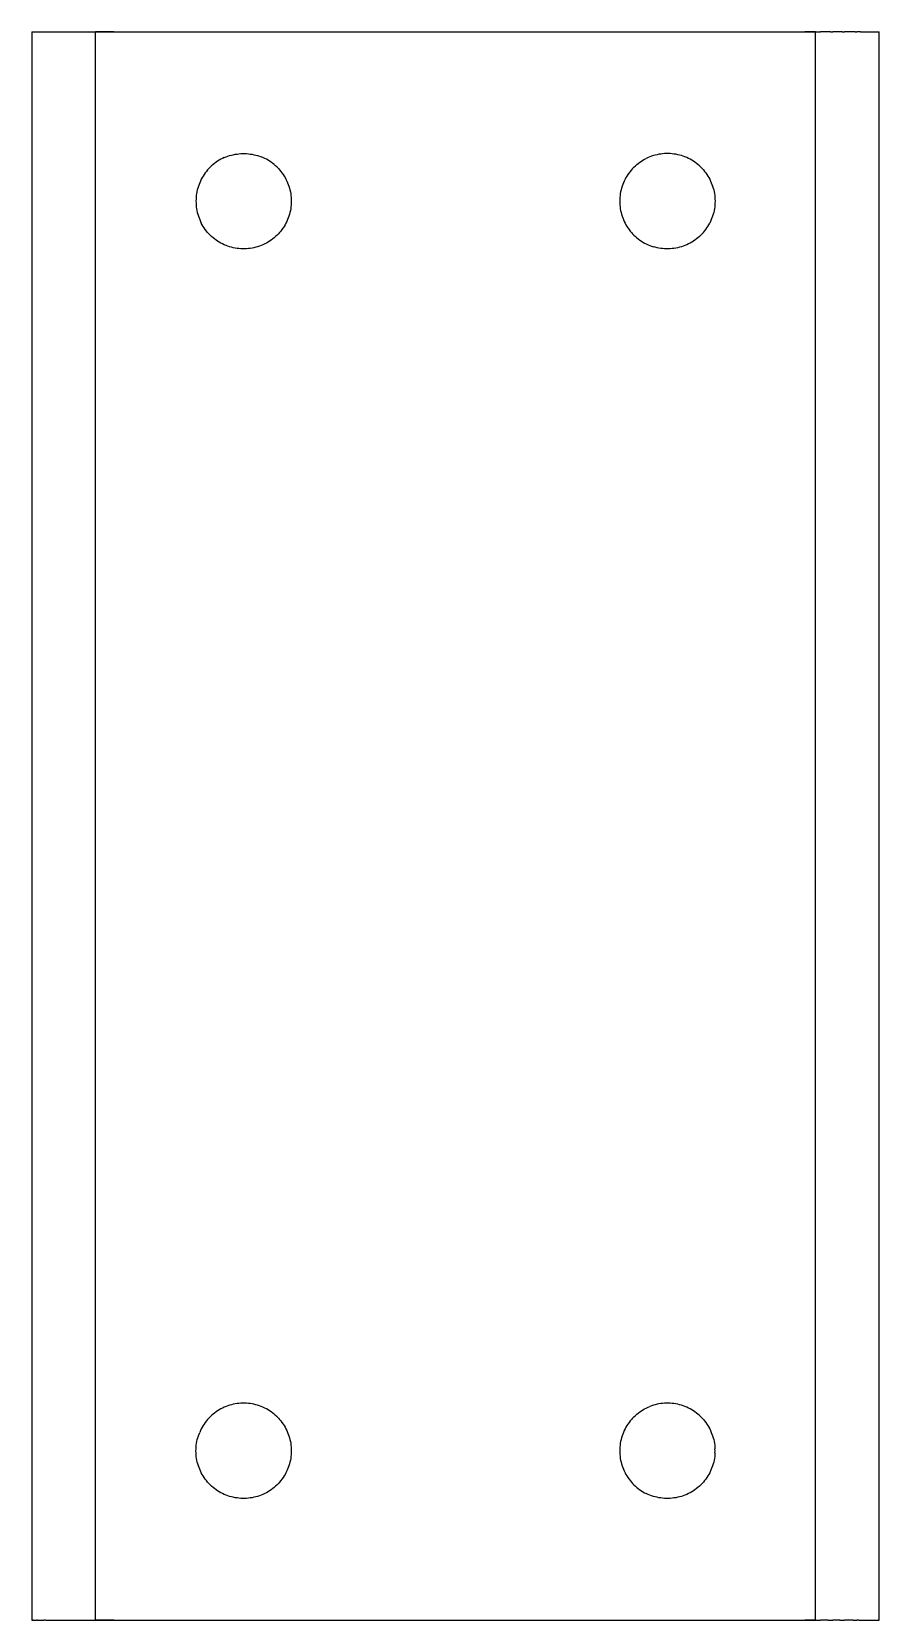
# Model space of a CAD drawing. Header units: millimetres. Extents: x -50 to 180, y -197 to 20.
# Drawn here: x 140 to 180, y -160 to -85 of the extents above; entities that cross this region are included whole.
import ezdxf

# ---------------------------------------------------------------- set-up
doc = ezdxf.new("R2010")
doc.units = ezdxf.units.MM
doc.layers.add('SIDE_YZ', color=7, linetype='Continuous')

msp = doc.modelspace()

# ---------------------------------------------------------------- linework, layer by layer
at = {"layer": 'SIDE_YZ'}
for p, q in [((140, -85), (140, -160)), ((140, -85), (140.002, -85)), ((140.002, -85), (140.009, -85)), ((140.009, -85), (140.021, -85)), ((140.021, -85), (140.037, -85)), ((140.037, -85), (140.058, -85)), ((140.058, -85), (140.083, -85)), ((140.083, -85), (140.113, -85)), ((140.113, -85), (140.147, -85)), ((140.147, -85), (140.185, -85)), ((140.185, -85), (140.228, -85)), ((140.228, -85), (140.276, -85)), ((140.276, -85), (140.327, -85)), ((140.327, -85), (140.383, -85)), ((140.383, -85), (140.442, -85)), ((140.442, -85), (140.506, -85)), ((140.506, -85), (140.573, -85)), ((140.573, -85), (140.644, -85)), ((140.644, -85), (140.719, -85)), ((140.719, -85), (140.797, -85)), ((140.797, -85), (140.879, -85)), ((140.879, -85), (140.964, -85)), ((140.964, -85), (141.052, -85)), ((141.052, -85), (141.143, -85)), ((141.143, -85), (141.237, -85)), ((141.237, -85), (141.333, -85)), ((141.333, -85), (141.433, -85)), ((141.433, -85), (141.534, -85)), ((141.534, -85), (141.638, -85)), ((141.638, -85), (141.744, -85)), ((141.744, -85), (141.852, -85)), ((141.852, -85), (141.962, -85)), ((141.962, -85), (142.073, -85)), ((142.073, -85), (142.186, -85)), ((142.186, -85), (142.3, -85)), ((142.3, -85), (142.415, -85)), ((142.415, -85), (142.531, -85)), ((142.531, -85), (142.647, -85)), ((142.647, -85), (142.765, -85)), ((142.765, -85), (142.882, -85)), ((142.882, -85), (143, -85)), ((143, -160), (143, -85)), ((143.002, -85), (143, -85)), ((143, -85), (177, -85)), ((143.009, -85), (143.002, -85)), ((143.021, -85), (143.009, -85)), ((143.037, -85), (143.021, -85)), ((143.058, -85), (143.037, -85)), ((143.083, -85), (143.058, -85)), ((143.113, -85), (143.083, -85)), ((143.147, -85), (143.113, -85)), ((143.185, -85), (143.147, -85)), ((143.228, -85), (143.185, -85)), ((143.276, -85), (143.228, -85)), ((143.327, -85), (143.276, -85)), ((143.383, -85), (143.327, -85)), ((143.442, -85), (143.383, -85)), ((143.506, -85), (143.442, -85)), ((143.573, -85), (143.506, -85)), ((143.644, -85), (143.573, -85)), ((143.719, -85), (143.644, -85)), ((143.797, -85), (143.719, -85)), ((143.879, -85), (143.797, -85)), ((143.879, -85), (143.964, -85)), ((143.964, -85), (144.052, -85)), ((144.052, -85), (144.143, -85)), ((144.143, -85), (144.237, -85)), ((144.237, -85), (144.333, -85)), ((144.333, -85), (144.433, -85)), ((144.433, -85), (144.534, -85)), ((144.534, -85), (144.638, -85)), ((144.638, -85), (144.744, -85)), ((144.744, -85), (144.852, -85)), ((144.852, -85), (144.962, -85)), ((144.962, -85), (145.073, -85)), ((145.073, -85), (145.186, -85)), ((145.186, -85), (145.3, -85)), ((145.3, -85), (145.415, -85)), ((145.415, -85), (145.531, -85)), ((145.531, -85), (145.647, -85)), ((145.647, -85), (145.765, -85)), ((145.765, -85), (145.882, -85)), ((145.882, -85), (146, -85)), ((146, -85), (174, -85)), ((174, -85), (174.118, -85)), ((174.118, -85), (174.235, -85)), ((174.235, -85), (174.353, -85)), ((174.353, -85), (174.469, -85)), ((174.469, -85), (174.585, -85)), ((174.585, -85), (174.7, -85)), ((174.7, -85), (174.814, -85)), ((174.814, -85), (174.927, -85)), ((174.927, -85), (175.038, -85)), ((175.038, -85), (175.148, -85)), ((175.148, -85), (175.256, -85)), ((175.256, -85), (175.362, -85)), ((175.362, -85), (175.466, -85)), ((175.466, -85), (175.567, -85)), ((175.567, -85), (175.667, -85)), ((175.667, -85), (175.763, -85)), ((175.763, -85), (175.857, -85)), ((175.857, -85), (175.948, -85)), ((175.948, -85), (176.036, -85)), ((176.036, -85), (176.121, -85)), ((176.121, -85), (176.203, -85)), ((176.203, -85), (176.281, -85)), ((176.281, -85), (176.356, -85)), ((176.356, -85), (176.427, -85)), ((176.427, -85), (176.494, -85)), ((176.558, -85), (176.494, -85)), ((176.617, -85), (176.558, -85)), ((176.673, -85), (176.617, -85)), ((176.724, -85), (176.673, -85)), ((176.772, -85), (176.724, -85)), ((176.815, -85), (176.772, -85)), ((176.853, -85), (176.815, -85)), ((176.887, -85), (176.853, -85)), ((176.917, -85), (176.887, -85)), ((176.942, -85), (176.917, -85)), ((176.963, -85), (176.942, -85)), ((176.979, -85), (176.963, -85)), ((176.991, -85), (176.979, -85)), ((176.998, -85), (176.991, -85)), ((176.998, -85), (177, -85)), ((177, -85), (177.118, -85)), ((177, -160), (177, -85)), ((177.118, -85), (177.235, -85)), ((177.353, -85), (177.235, -85)), ((177.469, -85), (177.353, -85)), ((177.585, -85), (177.469, -85)), ((177.7, -85), (177.585, -85)), ((177.7, -85), (177.814, -85)), ((177.927, -85), (177.814, -85)), ((178.038, -85), (177.927, -85)), ((178.148, -85), (178.038, -85)), ((178.256, -85), (178.148, -85)), ((178.256, -85), (178.362, -85)), ((178.466, -85), (178.362, -85)), ((178.567, -85), (178.466, -85)), ((178.667, -85), (178.567, -85)), ((178.763, -85), (178.667, -85)), ((178.857, -85), (178.763, -85)), ((178.857, -85), (178.948, -85)), ((179.036, -85), (178.948, -85)), ((179.121, -85), (179.036, -85)), ((179.121, -85), (179.203, -85)), ((179.203, -85), (179.281, -85)), ((179.281, -85), (179.356, -85)), ((179.356, -85), (179.427, -85)), ((179.427, -85), (179.494, -85)), ((179.494, -85), (179.558, -85)), ((179.558, -85), (179.617, -85)), ((179.617, -85), (179.673, -85)), ((179.673, -85), (179.724, -85)), ((179.724, -85), (179.772, -85)), ((179.772, -85), (179.815, -85)), ((179.815, -85), (179.853, -85)), ((179.853, -85), (179.887, -85)), ((179.887, -85), (179.917, -85)), ((179.917, -85), (179.942, -85)), ((179.942, -85), (179.963, -85)), ((179.963, -85), (179.979, -85)), ((179.979, -85), (179.991, -85)), ((179.991, -85), (179.998, -85)), ((179.998, -85), (180, -85)), ((180, -160), (180, -85)), ((148.362, -91.457), (148.302, -91.523)), ((148.425, -91.393), (148.362, -91.457)), ((148.49, -91.332), (148.425, -91.393)), ((148.558, -91.273), (148.49, -91.332)), ((148.627, -91.217), (148.558, -91.273)), ((148.699, -91.164), (148.627, -91.217)), ((148.773, -91.114), (148.699, -91.164)), ((148.849, -91.067), (148.773, -91.114)), ((148.927, -91.022), (148.849, -91.067)), ((149.007, -90.981), (148.927, -91.022)), ((149.088, -90.943), (149.007, -90.981)), ((149.088, -90.943), (149.17, -90.909)), ((149.17, -90.909), (149.254, -90.877)), ((149.254, -90.877), (149.339, -90.849)), ((149.339, -90.849), (149.425, -90.825)), ((149.425, -90.825), (149.512, -90.804)), ((149.512, -90.804), (149.6, -90.786)), ((149.6, -90.786), (149.688, -90.772)), ((149.688, -90.772), (149.777, -90.761)), ((149.777, -90.761), (149.866, -90.754)), ((149.866, -90.754), (149.955, -90.75)), ((149.955, -90.75), (150.045, -90.75)), ((150.045, -90.75), (150.134, -90.754)), ((150.134, -90.754), (150.223, -90.761)), ((150.223, -90.761), (150.312, -90.772)), ((150.312, -90.772), (150.4, -90.786)), ((150.4, -90.786), (150.488, -90.804)), ((150.488, -90.804), (150.575, -90.825)), ((150.575, -90.825), (150.661, -90.849)), ((150.661, -90.849), (150.746, -90.877)), ((150.746, -90.877), (150.83, -90.909)), ((150.912, -90.943), (150.83, -90.909)), ((150.993, -90.981), (150.912, -90.943)), ((151.073, -91.022), (150.993, -90.981)), ((151.151, -91.067), (151.073, -91.022)), ((151.227, -91.114), (151.151, -91.067)), ((151.301, -91.164), (151.227, -91.114)), ((151.373, -91.217), (151.301, -91.164)), ((151.442, -91.273), (151.373, -91.217)), ((151.51, -91.332), (151.442, -91.273)), ((151.575, -91.393), (151.51, -91.332)), ((151.575, -91.393), (151.638, -91.457)), ((151.638, -91.457), (151.698, -91.523)), ((168.362, -91.457), (168.302, -91.523)), ((168.425, -91.393), (168.362, -91.457)), ((168.425, -91.393), (168.49, -91.332)), ((168.49, -91.332), (168.558, -91.273)), ((168.558, -91.273), (168.627, -91.217)), ((168.627, -91.217), (168.699, -91.164)), ((168.699, -91.164), (168.773, -91.114)), ((168.773, -91.114), (168.849, -91.067)), ((168.849, -91.067), (168.927, -91.022)), ((168.927, -91.022), (169.007, -90.981)), ((169.088, -90.943), (169.007, -90.981)), ((169.17, -90.909), (169.088, -90.943)), ((169.254, -90.877), (169.17, -90.909)), ((169.339, -90.849), (169.254, -90.877)), ((169.425, -90.825), (169.339, -90.849)), ((169.512, -90.804), (169.425, -90.825)), ((169.6, -90.786), (169.512, -90.804)), ((169.688, -90.772), (169.6, -90.786)), ((169.777, -90.761), (169.688, -90.772)), ((169.866, -90.754), (169.777, -90.761)), ((169.955, -90.75), (169.866, -90.754)), ((170.045, -90.75), (169.955, -90.75)), ((170.134, -90.754), (170.045, -90.75)), ((170.223, -90.761), (170.134, -90.754)), ((170.312, -90.772), (170.223, -90.761)), ((170.4, -90.786), (170.312, -90.772)), ((170.488, -90.804), (170.4, -90.786)), ((170.575, -90.825), (170.488, -90.804)), ((170.661, -90.849), (170.575, -90.825)), ((170.746, -90.877), (170.661, -90.849)), ((170.83, -90.909), (170.746, -90.877)), ((170.912, -90.943), (170.83, -90.909)), ((170.993, -90.981), (170.912, -90.943)), ((171.073, -91.022), (170.993, -90.981)), ((171.151, -91.067), (171.073, -91.022)), ((171.227, -91.114), (171.151, -91.067)), ((171.301, -91.164), (171.227, -91.114)), ((171.373, -91.217), (171.301, -91.164)), ((171.442, -91.273), (171.373, -91.217)), ((171.51, -91.332), (171.442, -91.273)), ((171.575, -91.393), (171.51, -91.332)), ((171.638, -91.457), (171.575, -91.393)), ((171.638, -91.457), (171.698, -91.523)), ((147.893, -92.212), (147.863, -92.296)), ((147.926, -92.129), (147.893, -92.212)), ((147.962, -92.047), (147.926, -92.129)), ((148.001, -91.967), (147.962, -92.047)), ((148.044, -91.888), (148.001, -91.967)), ((148.09, -91.811), (148.044, -91.888)), ((148.139, -91.736), (148.09, -91.811)), ((148.19, -91.663), (148.139, -91.736)), ((148.245, -91.592), (148.19, -91.663)), ((148.302, -91.523), (148.245, -91.592)), ((151.698, -91.523), (151.755, -91.592)), ((151.755, -91.592), (151.81, -91.663)), ((151.81, -91.663), (151.861, -91.736)), ((151.861, -91.736), (151.91, -91.811)), ((151.91, -91.811), (151.956, -91.888)), ((151.956, -91.888), (151.999, -91.967)), ((151.999, -91.967), (152.038, -92.047)), ((152.038, -92.047), (152.074, -92.129)), ((152.074, -92.129), (152.107, -92.212)), ((152.107, -92.212), (152.137, -92.296)), ((167.893, -92.212), (167.863, -92.296)), ((167.926, -92.129), (167.893, -92.212)), ((167.962, -92.047), (167.926, -92.129)), ((168.001, -91.967), (167.962, -92.047)), ((168.044, -91.888), (168.001, -91.967)), ((168.09, -91.811), (168.044, -91.888)), ((168.139, -91.736), (168.09, -91.811)), ((168.19, -91.663), (168.139, -91.736)), ((168.245, -91.592), (168.19, -91.663)), ((168.302, -91.523), (168.245, -91.592)), ((171.698, -91.523), (171.755, -91.592)), ((171.755, -91.592), (171.81, -91.663)), ((171.81, -91.663), (171.861, -91.736)), ((171.861, -91.736), (171.91, -91.811)), ((171.91, -91.811), (171.956, -91.888)), ((171.956, -91.888), (171.999, -91.967)), ((171.999, -91.967), (172.038, -92.047)), ((172.038, -92.047), (172.074, -92.129)), ((172.074, -92.129), (172.107, -92.212)), ((172.107, -92.212), (172.137, -92.296)), ((147.752, -92.911), (147.75, -93)), ((147.75, -93), (147.752, -93.089)), ((147.757, -92.821), (147.752, -92.911)), ((147.766, -92.732), (147.757, -92.821)), ((147.778, -92.644), (147.766, -92.732)), ((147.794, -92.556), (147.778, -92.644)), ((147.814, -92.468), (147.794, -92.556)), ((147.837, -92.382), (147.814, -92.468)), ((147.863, -92.296), (147.837, -92.382)), ((152.137, -92.296), (152.163, -92.382)), ((152.163, -92.382), (152.186, -92.468)), ((152.186, -92.468), (152.206, -92.556)), ((152.206, -92.556), (152.222, -92.644)), ((152.222, -92.644), (152.234, -92.732)), ((152.234, -92.732), (152.243, -92.821)), ((152.243, -92.821), (152.248, -92.911)), ((152.248, -92.911), (152.25, -93)), ((152.25, -93), (152.248, -93.089)), ((167.752, -92.911), (167.75, -93)), ((167.75, -93), (167.752, -93.089)), ((167.757, -92.821), (167.752, -92.911)), ((167.766, -92.732), (167.757, -92.821)), ((167.778, -92.644), (167.766, -92.732)), ((167.794, -92.556), (167.778, -92.644)), ((167.814, -92.468), (167.794, -92.556)), ((167.837, -92.382), (167.814, -92.468)), ((167.863, -92.296), (167.837, -92.382)), ((172.137, -92.296), (172.163, -92.382)), ((172.163, -92.382), (172.186, -92.468)), ((172.186, -92.468), (172.206, -92.556)), ((172.206, -92.556), (172.222, -92.644)), ((172.222, -92.644), (172.234, -92.732)), ((172.234, -92.732), (172.243, -92.821)), ((172.243, -92.821), (172.248, -92.911)), ((172.248, -92.911), (172.25, -93)), ((172.25, -93), (172.248, -93.089)), ((147.752, -93.089), (147.757, -93.179)), ((147.757, -93.179), (147.766, -93.268)), ((147.766, -93.268), (147.778, -93.356)), ((147.778, -93.356), (147.794, -93.444)), ((147.794, -93.444), (147.814, -93.532)), ((147.814, -93.532), (147.837, -93.618)), ((147.837, -93.618), (147.863, -93.704)), ((147.863, -93.704), (147.893, -93.788)), ((152.137, -93.704), (152.107, -93.788)), ((152.163, -93.618), (152.137, -93.704)), ((152.186, -93.532), (152.163, -93.618)), ((152.206, -93.444), (152.186, -93.532)), ((152.222, -93.356), (152.206, -93.444)), ((152.234, -93.268), (152.222, -93.356)), ((152.243, -93.179), (152.234, -93.268)), ((152.248, -93.089), (152.243, -93.179)), ((167.752, -93.089), (167.757, -93.179)), ((167.757, -93.179), (167.766, -93.268)), ((167.766, -93.268), (167.778, -93.356)), ((167.778, -93.356), (167.794, -93.444)), ((167.794, -93.444), (167.814, -93.532)), ((167.814, -93.532), (167.837, -93.618)), ((167.837, -93.618), (167.863, -93.704)), ((167.863, -93.704), (167.893, -93.788)), ((172.137, -93.704), (172.107, -93.788)), ((172.163, -93.618), (172.137, -93.704)), ((172.186, -93.532), (172.163, -93.618)), ((172.206, -93.444), (172.186, -93.532)), ((172.222, -93.356), (172.206, -93.444)), ((172.234, -93.268), (172.222, -93.356)), ((172.243, -93.179), (172.234, -93.268)), ((172.248, -93.089), (172.243, -93.179)), ((147.893, -93.788), (147.926, -93.871)), ((147.926, -93.871), (147.962, -93.953)), ((147.962, -93.953), (148.001, -94.033)), ((148.044, -94.112), (148.001, -94.033)), ((148.09, -94.189), (148.044, -94.112)), ((148.139, -94.264), (148.09, -94.189)), ((148.19, -94.337), (148.139, -94.264)), ((148.245, -94.408), (148.19, -94.337)), ((148.302, -94.477), (148.245, -94.408)), ((148.362, -94.543), (148.302, -94.477)), ((151.698, -94.477), (151.638, -94.543)), ((151.755, -94.408), (151.698, -94.477)), ((151.81, -94.337), (151.755, -94.408)), ((151.861, -94.264), (151.81, -94.337)), ((151.91, -94.189), (151.861, -94.264)), ((151.956, -94.112), (151.91, -94.189)), ((151.999, -94.033), (151.956, -94.112)), ((152.038, -93.953), (151.999, -94.033)), ((152.074, -93.871), (152.038, -93.953)), ((152.107, -93.788), (152.074, -93.871)), ((167.893, -93.788), (167.926, -93.871)), ((167.926, -93.871), (167.962, -93.953)), ((167.962, -93.953), (168.001, -94.033)), ((168.001, -94.033), (168.044, -94.112)), ((168.044, -94.112), (168.09, -94.189)), ((168.09, -94.189), (168.139, -94.264)), ((168.139, -94.264), (168.19, -94.337)), ((168.19, -94.337), (168.245, -94.408)), ((168.245, -94.408), (168.302, -94.477)), ((168.302, -94.477), (168.362, -94.543)), ((171.638, -94.543), (171.698, -94.477)), ((171.698, -94.477), (171.755, -94.408)), ((171.755, -94.408), (171.81, -94.337)), ((171.81, -94.337), (171.861, -94.264)), ((171.861, -94.264), (171.91, -94.189)), ((171.91, -94.189), (171.956, -94.112)), ((171.956, -94.112), (171.999, -94.033)), ((172.038, -93.953), (171.999, -94.033)), ((172.074, -93.871), (172.038, -93.953)), ((172.107, -93.788), (172.074, -93.871)), ((148.425, -94.607), (148.362, -94.543)), ((148.49, -94.668), (148.425, -94.607)), ((148.558, -94.727), (148.49, -94.668)), ((148.627, -94.783), (148.558, -94.727)), ((148.699, -94.836), (148.627, -94.783)), ((148.773, -94.886), (148.699, -94.836)), ((148.849, -94.933), (148.773, -94.886)), ((148.927, -94.978), (148.849, -94.933)), ((149.007, -95.019), (148.927, -94.978)), ((149.088, -95.057), (149.007, -95.019)), ((149.17, -95.091), (149.088, -95.057)), ((149.254, -95.123), (149.17, -95.091)), ((149.339, -95.151), (149.254, -95.123)), ((149.425, -95.175), (149.339, -95.151)), ((149.512, -95.196), (149.425, -95.175)), ((149.6, -95.214), (149.512, -95.196)), ((149.688, -95.228), (149.6, -95.214)), ((149.777, -95.239), (149.688, -95.228)), ((149.866, -95.246), (149.777, -95.239)), ((149.955, -95.25), (149.866, -95.246)), ((150.045, -95.25), (149.955, -95.25)), ((150.134, -95.246), (150.045, -95.25)), ((150.223, -95.239), (150.134, -95.246)), ((150.312, -95.228), (150.223, -95.239)), ((150.4, -95.214), (150.312, -95.228)), ((150.488, -95.196), (150.4, -95.214)), ((150.575, -95.175), (150.488, -95.196)), ((150.661, -95.151), (150.575, -95.175)), ((150.746, -95.123), (150.661, -95.151)), ((150.83, -95.091), (150.746, -95.123)), ((150.912, -95.057), (150.83, -95.091)), ((150.993, -95.019), (150.912, -95.057)), ((151.073, -94.978), (150.993, -95.019)), ((151.151, -94.933), (151.073, -94.978)), ((151.227, -94.886), (151.151, -94.933)), ((151.301, -94.836), (151.227, -94.886)), ((151.373, -94.783), (151.301, -94.836)), ((151.442, -94.727), (151.373, -94.783)), ((151.51, -94.668), (151.442, -94.727)), ((151.575, -94.607), (151.51, -94.668)), ((151.638, -94.543), (151.575, -94.607)), ((168.362, -94.543), (168.425, -94.607)), ((168.425, -94.607), (168.49, -94.668)), ((168.49, -94.668), (168.558, -94.727)), ((168.558, -94.727), (168.627, -94.783)), ((168.627, -94.783), (168.699, -94.836)), ((168.699, -94.836), (168.773, -94.886)), ((168.773, -94.886), (168.849, -94.933)), ((168.849, -94.933), (168.927, -94.978)), ((168.927, -94.978), (169.007, -95.019)), ((169.007, -95.019), (169.088, -95.057)), ((169.088, -95.057), (169.17, -95.091)), ((169.17, -95.091), (169.254, -95.123)), ((169.254, -95.123), (169.339, -95.151)), ((169.425, -95.175), (169.339, -95.151)), ((169.512, -95.196), (169.425, -95.175)), ((169.6, -95.214), (169.512, -95.196)), ((169.688, -95.228), (169.6, -95.214)), ((169.777, -95.239), (169.688, -95.228)), ((169.866, -95.246), (169.777, -95.239)), ((169.955, -95.25), (169.866, -95.246)), ((170.045, -95.25), (169.955, -95.25)), ((170.134, -95.246), (170.045, -95.25)), ((170.223, -95.239), (170.134, -95.246)), ((170.312, -95.228), (170.223, -95.239)), ((170.4, -95.214), (170.312, -95.228)), ((170.488, -95.196), (170.4, -95.214)), ((170.575, -95.175), (170.488, -95.196)), ((170.661, -95.151), (170.575, -95.175)), ((170.746, -95.123), (170.661, -95.151)), ((170.83, -95.091), (170.746, -95.123)), ((170.912, -95.057), (170.83, -95.091)), ((170.993, -95.019), (170.912, -95.057)), ((171.073, -94.978), (170.993, -95.019)), ((171.151, -94.933), (171.073, -94.978)), ((171.227, -94.886), (171.151, -94.933)), ((171.301, -94.836), (171.227, -94.886)), ((171.373, -94.783), (171.301, -94.836)), ((171.442, -94.727), (171.373, -94.783)), ((171.51, -94.668), (171.442, -94.727)), ((171.575, -94.607), (171.51, -94.668)), ((171.575, -94.607), (171.638, -94.543)), ((149.007, -149.981), (148.927, -150.022)), ((149.088, -149.943), (149.007, -149.981)), ((149.17, -149.909), (149.088, -149.943)), ((149.254, -149.877), (149.17, -149.909)), ((149.339, -149.849), (149.254, -149.877)), ((149.425, -149.825), (149.339, -149.849)), ((149.512, -149.804), (149.425, -149.825)), ((149.6, -149.786), (149.512, -149.804)), ((149.688, -149.772), (149.6, -149.786)), ((149.777, -149.761), (149.688, -149.772)), ((149.866, -149.754), (149.777, -149.761)), ((149.955, -149.75), (149.866, -149.754)), ((150.045, -149.75), (149.955, -149.75)), ((150.134, -149.754), (150.045, -149.75)), ((150.223, -149.761), (150.134, -149.754)), ((150.312, -149.772), (150.223, -149.761)), ((150.4, -149.786), (150.312, -149.772)), ((150.488, -149.804), (150.4, -149.786)), ((150.575, -149.825), (150.488, -149.804)), ((150.661, -149.849), (150.575, -149.825)), ((150.746, -149.877), (150.661, -149.849)), ((150.83, -149.909), (150.746, -149.877)), ((150.912, -149.943), (150.83, -149.909)), ((150.993, -149.981), (150.912, -149.943)), ((151.073, -150.022), (150.993, -149.981)), ((168.927, -150.022), (169.007, -149.981)), ((169.007, -149.981), (169.088, -149.943)), ((169.088, -149.943), (169.17, -149.909)), ((169.254, -149.877), (169.17, -149.909)), ((169.339, -149.849), (169.254, -149.877)), ((169.425, -149.825), (169.339, -149.849)), ((169.512, -149.804), (169.425, -149.825)), ((169.6, -149.786), (169.512, -149.804)), ((169.688, -149.772), (169.6, -149.786)), ((169.777, -149.761), (169.688, -149.772)), ((169.866, -149.754), (169.777, -149.761)), ((169.955, -149.75), (169.866, -149.754)), ((170.045, -149.75), (169.955, -149.75)), ((170.134, -149.754), (170.045, -149.75)), ((170.223, -149.761), (170.134, -149.754)), ((170.312, -149.772), (170.223, -149.761)), ((170.4, -149.786), (170.312, -149.772)), ((170.488, -149.804), (170.4, -149.786)), ((170.575, -149.825), (170.488, -149.804)), ((170.661, -149.849), (170.575, -149.825)), ((170.746, -149.877), (170.661, -149.849)), ((170.83, -149.909), (170.746, -149.877)), ((170.912, -149.943), (170.83, -149.909)), ((170.993, -149.981), (170.912, -149.943)), ((171.073, -150.022), (170.993, -149.981)), ((148.139, -150.736), (148.09, -150.811)), ((148.19, -150.663), (148.139, -150.736)), ((148.245, -150.592), (148.19, -150.663)), ((148.302, -150.523), (148.245, -150.592)), ((148.362, -150.457), (148.302, -150.523)), ((148.425, -150.393), (148.362, -150.457)), ((148.49, -150.332), (148.425, -150.393)), ((148.558, -150.273), (148.49, -150.332)), ((148.627, -150.217), (148.558, -150.273)), ((148.699, -150.164), (148.627, -150.217)), ((148.773, -150.114), (148.699, -150.164)), ((148.849, -150.067), (148.773, -150.114)), ((148.927, -150.022), (148.849, -150.067)), ((151.151, -150.067), (151.073, -150.022)), ((151.227, -150.114), (151.151, -150.067)), ((151.301, -150.164), (151.227, -150.114)), ((151.373, -150.217), (151.301, -150.164)), ((151.442, -150.273), (151.373, -150.217)), ((151.51, -150.332), (151.442, -150.273)), ((151.575, -150.393), (151.51, -150.332)), ((151.575, -150.393), (151.638, -150.457)), ((151.638, -150.457), (151.698, -150.523)), ((151.698, -150.523), (151.755, -150.592)), ((151.755, -150.592), (151.81, -150.663)), ((151.81, -150.663), (151.861, -150.736)), ((151.861, -150.736), (151.91, -150.811)), ((168.139, -150.736), (168.09, -150.811)), ((168.19, -150.663), (168.139, -150.736)), ((168.245, -150.592), (168.19, -150.663)), ((168.302, -150.523), (168.245, -150.592)), ((168.362, -150.457), (168.302, -150.523)), ((168.425, -150.393), (168.362, -150.457)), ((168.425, -150.393), (168.49, -150.332)), ((168.49, -150.332), (168.558, -150.273)), ((168.558, -150.273), (168.627, -150.217)), ((168.627, -150.217), (168.699, -150.164)), ((168.699, -150.164), (168.773, -150.114)), ((168.773, -150.114), (168.849, -150.067)), ((168.849, -150.067), (168.927, -150.022)), ((171.151, -150.067), (171.073, -150.022)), ((171.227, -150.114), (171.151, -150.067)), ((171.301, -150.164), (171.227, -150.114)), ((171.373, -150.217), (171.301, -150.164)), ((171.442, -150.273), (171.373, -150.217)), ((171.51, -150.332), (171.442, -150.273)), ((171.575, -150.393), (171.51, -150.332)), ((171.575, -150.393), (171.638, -150.457)), ((171.638, -150.457), (171.698, -150.523)), ((171.698, -150.523), (171.755, -150.592)), ((171.755, -150.592), (171.81, -150.663)), ((171.81, -150.663), (171.861, -150.736)), ((171.861, -150.736), (171.91, -150.811)), ((147.794, -151.556), (147.814, -151.468)), ((147.814, -151.468), (147.837, -151.382)), ((147.837, -151.382), (147.863, -151.296)), ((147.863, -151.296), (147.893, -151.212)), ((147.893, -151.212), (147.926, -151.129)), ((147.962, -151.047), (147.926, -151.129)), ((148.001, -150.967), (147.962, -151.047)), ((148.044, -150.888), (148.001, -150.967)), ((148.09, -150.811), (148.044, -150.888)), ((151.91, -150.811), (151.956, -150.888)), ((151.956, -150.888), (151.999, -150.967)), ((151.999, -150.967), (152.038, -151.047)), ((152.038, -151.047), (152.074, -151.129)), ((152.074, -151.129), (152.107, -151.212)), ((152.107, -151.212), (152.137, -151.296)), ((152.137, -151.296), (152.163, -151.382)), ((152.163, -151.382), (152.186, -151.468)), ((152.186, -151.468), (152.206, -151.556)), ((167.814, -151.468), (167.794, -151.556)), ((167.837, -151.382), (167.814, -151.468)), ((167.863, -151.296), (167.837, -151.382)), ((167.893, -151.212), (167.863, -151.296)), ((167.926, -151.129), (167.893, -151.212)), ((167.962, -151.047), (167.926, -151.129)), ((168.001, -150.967), (167.962, -151.047)), ((168.044, -150.888), (168.001, -150.967)), ((168.09, -150.811), (168.044, -150.888)), ((171.91, -150.811), (171.956, -150.888)), ((171.956, -150.888), (171.999, -150.967)), ((171.999, -150.967), (172.038, -151.047)), ((172.038, -151.047), (172.074, -151.129)), ((172.074, -151.129), (172.107, -151.212)), ((172.107, -151.212), (172.137, -151.296)), ((172.137, -151.296), (172.163, -151.382)), ((172.163, -151.382), (172.186, -151.468)), ((172.186, -151.468), (172.206, -151.556)), ((147.75, -152), (147.752, -151.911)), ((147.752, -152.089), (147.75, -152)), ((147.752, -151.911), (147.757, -151.821)), ((147.757, -152.179), (147.752, -152.089)), ((147.757, -151.821), (147.766, -151.732)), ((147.766, -152.268), (147.757, -152.179)), ((147.766, -151.732), (147.778, -151.644)), ((147.778, -151.644), (147.794, -151.556)), ((152.206, -151.556), (152.222, -151.644)), ((152.222, -151.644), (152.234, -151.732)), ((152.234, -151.732), (152.243, -151.821)), ((152.243, -152.179), (152.234, -152.268)), ((152.243, -151.821), (152.248, -151.911)), ((152.248, -152.089), (152.243, -152.179)), ((152.248, -151.911), (152.25, -152)), ((152.25, -152), (152.248, -152.089)), ((167.752, -151.911), (167.75, -152)), ((167.75, -152), (167.752, -152.089)), ((167.757, -151.821), (167.752, -151.911)), ((167.752, -152.089), (167.757, -152.179)), ((167.766, -151.732), (167.757, -151.821)), ((167.757, -152.179), (167.766, -152.268)), ((167.778, -151.644), (167.766, -151.732)), ((167.794, -151.556), (167.778, -151.644)), ((172.206, -151.556), (172.222, -151.644)), ((172.222, -151.644), (172.234, -151.732)), ((172.234, -151.732), (172.243, -151.821)), ((172.243, -152.179), (172.234, -152.268)), ((172.243, -151.821), (172.248, -151.911)), ((172.248, -152.089), (172.243, -152.179)), ((172.25, -152), (172.248, -151.911)), ((172.248, -152.089), (172.25, -152)), ((147.778, -152.356), (147.766, -152.268)), ((147.794, -152.444), (147.778, -152.356)), ((147.814, -152.532), (147.794, -152.444)), ((147.837, -152.618), (147.814, -152.532)), ((147.863, -152.704), (147.837, -152.618)), ((147.893, -152.788), (147.863, -152.704)), ((147.926, -152.871), (147.893, -152.788)), ((147.962, -152.953), (147.926, -152.871)), ((148.001, -153.033), (147.962, -152.953)), ((152.038, -152.953), (151.999, -153.033)), ((152.074, -152.871), (152.038, -152.953)), ((152.107, -152.788), (152.074, -152.871)), ((152.137, -152.704), (152.107, -152.788)), ((152.163, -152.618), (152.137, -152.704)), ((152.186, -152.532), (152.163, -152.618)), ((152.206, -152.444), (152.186, -152.532)), ((152.222, -152.356), (152.206, -152.444)), ((152.234, -152.268), (152.222, -152.356)), ((167.766, -152.268), (167.778, -152.356)), ((167.778, -152.356), (167.794, -152.444)), ((167.794, -152.444), (167.814, -152.532)), ((167.814, -152.532), (167.837, -152.618)), ((167.837, -152.618), (167.863, -152.704)), ((167.863, -152.704), (167.893, -152.788)), ((167.893, -152.788), (167.926, -152.871)), ((167.926, -152.871), (167.962, -152.953)), ((167.962, -152.953), (168.001, -153.033)), ((172.038, -152.953), (171.999, -153.033)), ((172.074, -152.871), (172.038, -152.953)), ((172.107, -152.788), (172.074, -152.871)), ((172.137, -152.704), (172.107, -152.788)), ((172.163, -152.618), (172.137, -152.704)), ((172.186, -152.532), (172.163, -152.618)), ((172.206, -152.444), (172.186, -152.532)), ((172.222, -152.356), (172.206, -152.444)), ((172.234, -152.268), (172.222, -152.356)), ((148.044, -153.112), (148.001, -153.033)), ((148.09, -153.189), (148.044, -153.112)), ((148.139, -153.264), (148.09, -153.189)), ((148.19, -153.337), (148.139, -153.264)), ((148.245, -153.408), (148.19, -153.337)), ((148.302, -153.477), (148.245, -153.408)), ((148.362, -153.543), (148.302, -153.477)), ((148.425, -153.607), (148.362, -153.543)), ((148.49, -153.668), (148.425, -153.607)), ((148.558, -153.727), (148.49, -153.668)), ((148.627, -153.783), (148.558, -153.727)), ((151.442, -153.727), (151.373, -153.783)), ((151.51, -153.668), (151.442, -153.727)), ((151.575, -153.607), (151.51, -153.668)), ((151.638, -153.543), (151.575, -153.607)), ((151.698, -153.477), (151.638, -153.543)), ((151.755, -153.408), (151.698, -153.477)), ((151.81, -153.337), (151.755, -153.408)), ((151.861, -153.264), (151.81, -153.337)), ((151.91, -153.189), (151.861, -153.264)), ((151.956, -153.112), (151.91, -153.189)), ((151.999, -153.033), (151.956, -153.112)), ((168.001, -153.033), (168.044, -153.112)), ((168.044, -153.112), (168.09, -153.189)), ((168.09, -153.189), (168.139, -153.264)), ((168.139, -153.264), (168.19, -153.337)), ((168.19, -153.337), (168.245, -153.408)), ((168.245, -153.408), (168.302, -153.477)), ((168.302, -153.477), (168.362, -153.543)), ((168.362, -153.543), (168.425, -153.607)), ((168.425, -153.607), (168.49, -153.668)), ((168.49, -153.668), (168.558, -153.727)), ((168.558, -153.727), (168.627, -153.783)), ((171.442, -153.727), (171.373, -153.783)), ((171.51, -153.668), (171.442, -153.727)), ((171.575, -153.607), (171.51, -153.668)), ((171.638, -153.543), (171.575, -153.607)), ((171.698, -153.477), (171.638, -153.543)), ((171.755, -153.408), (171.698, -153.477)), ((171.81, -153.337), (171.755, -153.408)), ((171.861, -153.264), (171.81, -153.337)), ((171.91, -153.189), (171.861, -153.264)), ((171.956, -153.112), (171.91, -153.189)), ((171.999, -153.033), (171.956, -153.112)), ((148.699, -153.836), (148.627, -153.783)), ((148.773, -153.886), (148.699, -153.836)), ((148.849, -153.933), (148.773, -153.886)), ((148.927, -153.978), (148.849, -153.933)), ((149.007, -154.019), (148.927, -153.978)), ((149.088, -154.057), (149.007, -154.019)), ((149.17, -154.091), (149.088, -154.057)), ((149.254, -154.123), (149.17, -154.091)), ((149.339, -154.151), (149.254, -154.123)), ((149.425, -154.175), (149.339, -154.151)), ((149.512, -154.196), (149.425, -154.175)), ((149.6, -154.214), (149.512, -154.196)), ((149.688, -154.228), (149.6, -154.214)), ((149.777, -154.239), (149.688, -154.228)), ((149.866, -154.246), (149.777, -154.239)), ((149.955, -154.25), (149.866, -154.246)), ((150.045, -154.25), (149.955, -154.25)), ((150.134, -154.246), (150.045, -154.25)), ((150.223, -154.239), (150.134, -154.246)), ((150.312, -154.228), (150.223, -154.239)), ((150.4, -154.214), (150.312, -154.228)), ((150.488, -154.196), (150.4, -154.214)), ((150.575, -154.175), (150.488, -154.196)), ((150.661, -154.151), (150.575, -154.175)), ((150.746, -154.123), (150.661, -154.151)), ((150.83, -154.091), (150.746, -154.123)), ((150.912, -154.057), (150.83, -154.091)), ((150.993, -154.019), (150.912, -154.057)), ((151.073, -153.978), (150.993, -154.019)), ((151.151, -153.933), (151.073, -153.978)), ((151.227, -153.886), (151.151, -153.933)), ((151.301, -153.836), (151.227, -153.886)), ((151.373, -153.783), (151.301, -153.836)), ((168.627, -153.783), (168.699, -153.836)), ((168.699, -153.836), (168.773, -153.886)), ((168.773, -153.886), (168.849, -153.933)), ((168.849, -153.933), (168.927, -153.978)), ((168.927, -153.978), (169.007, -154.019)), ((169.088, -154.057), (169.007, -154.019)), ((169.17, -154.091), (169.088, -154.057)), ((169.254, -154.123), (169.17, -154.091)), ((169.339, -154.151), (169.254, -154.123)), ((169.425, -154.175), (169.339, -154.151)), ((169.512, -154.196), (169.425, -154.175)), ((169.6, -154.214), (169.512, -154.196)), ((169.688, -154.228), (169.6, -154.214)), ((169.777, -154.239), (169.688, -154.228)), ((169.866, -154.246), (169.777, -154.239)), ((169.955, -154.25), (169.866, -154.246)), ((170.045, -154.25), (169.955, -154.25)), ((170.134, -154.246), (170.045, -154.25)), ((170.223, -154.239), (170.134, -154.246)), ((170.312, -154.228), (170.223, -154.239)), ((170.4, -154.214), (170.312, -154.228)), ((170.488, -154.196), (170.4, -154.214)), ((170.575, -154.175), (170.488, -154.196)), ((170.661, -154.151), (170.575, -154.175)), ((170.746, -154.123), (170.661, -154.151)), ((170.83, -154.091), (170.746, -154.123)), ((170.912, -154.057), (170.83, -154.091)), ((170.993, -154.019), (170.912, -154.057)), ((171.073, -153.978), (170.993, -154.019)), ((171.151, -153.933), (171.073, -153.978)), ((171.227, -153.886), (171.151, -153.933)), ((171.301, -153.836), (171.227, -153.886)), ((171.373, -153.783), (171.301, -153.836)), ((140, -160), (140.002, -160)), ((140.002, -160), (140.009, -160)), ((140.009, -160), (140.021, -160)), ((140.021, -160), (140.037, -160)), ((140.037, -160), (140.058, -160)), ((140.083, -160), (140.058, -160)), ((140.083, -160), (140.113, -160)), ((140.113, -160), (140.147, -160)), ((140.147, -160), (140.185, -160)), ((140.185, -160), (140.228, -160)), ((140.276, -160), (140.228, -160)), ((140.276, -160), (140.327, -160)), ((140.327, -160), (140.383, -160)), ((140.383, -160), (140.442, -160)), ((140.442, -160), (140.506, -160)), ((140.506, -160), (140.573, -160)), ((140.644, -160), (140.573, -160)), ((140.644, -160), (140.719, -160)), ((140.719, -160), (140.797, -160)), ((140.797, -160), (140.879, -160)), ((140.879, -160), (140.964, -160)), ((140.964, -160), (141.052, -160)), ((141.052, -160), (141.143, -160)), ((141.143, -160), (141.237, -160)), ((141.237, -160), (141.333, -160)), ((141.333, -160), (141.433, -160)), ((141.433, -160), (141.534, -160)), ((141.534, -160), (141.638, -160)), ((141.638, -160), (141.744, -160)), ((141.744, -160), (141.852, -160)), ((141.852, -160), (141.962, -160)), ((141.962, -160), (142.073, -160)), ((142.073, -160), (142.186, -160)), ((142.186, -160), (142.3, -160)), ((142.3, -160), (142.415, -160)), ((142.415, -160), (142.531, -160)), ((142.531, -160), (142.647, -160)), ((142.647, -160), (142.765, -160)), ((142.765, -160), (142.882, -160)), ((142.882, -160), (143, -160)), ((143.002, -160), (143, -160)), ((143, -160), (177, -160)), ((143.009, -160), (143.002, -160)), ((143.021, -160), (143.009, -160)), ((143.037, -160), (143.021, -160)), ((143.058, -160), (143.037, -160)), ((143.083, -160), (143.058, -160)), ((143.113, -160), (143.083, -160)), ((143.147, -160), (143.113, -160)), ((143.185, -160), (143.147, -160)), ((143.228, -160), (143.185, -160)), ((143.276, -160), (143.228, -160)), ((143.327, -160), (143.276, -160)), ((143.383, -160), (143.327, -160)), ((143.442, -160), (143.383, -160)), ((143.506, -160), (143.442, -160)), ((143.573, -160), (143.506, -160)), ((143.644, -160), (143.573, -160)), ((143.719, -160), (143.644, -160)), ((143.797, -160), (143.719, -160)), ((143.879, -160), (143.797, -160)), ((143.879, -160), (143.964, -160)), ((143.964, -160), (144.052, -160)), ((144.052, -160), (144.143, -160)), ((144.143, -160), (144.237, -160)), ((144.237, -160), (144.333, -160)), ((144.333, -160), (144.433, -160)), ((144.433, -160), (144.534, -160)), ((144.534, -160), (144.638, -160)), ((144.638, -160), (144.744, -160)), ((144.744, -160), (144.852, -160)), ((144.852, -160), (144.962, -160)), ((144.962, -160), (145.073, -160)), ((145.073, -160), (145.186, -160)), ((145.186, -160), (145.3, -160)), ((145.3, -160), (145.415, -160)), ((145.415, -160), (145.531, -160)), ((145.531, -160), (145.647, -160)), ((145.647, -160), (145.765, -160)), ((145.765, -160), (145.882, -160)), ((145.882, -160), (146, -160)), ((146, -160), (174, -160)), ((174, -160), (174.118, -160)), ((174.118, -160), (174.235, -160)), ((174.235, -160), (174.353, -160)), ((174.353, -160), (174.469, -160)), ((174.469, -160), (174.585, -160)), ((174.585, -160), (174.7, -160)), ((174.7, -160), (174.814, -160)), ((174.814, -160), (174.927, -160)), ((174.927, -160), (175.038, -160)), ((175.038, -160), (175.148, -160)), ((175.148, -160), (175.256, -160)), ((175.256, -160), (175.362, -160)), ((175.362, -160), (175.466, -160)), ((175.466, -160), (175.567, -160)), ((175.567, -160), (175.667, -160)), ((175.667, -160), (175.763, -160)), ((175.763, -160), (175.857, -160)), ((175.857, -160), (175.948, -160)), ((175.948, -160), (176.036, -160)), ((176.036, -160), (176.121, -160)), ((176.121, -160), (176.203, -160)), ((176.203, -160), (176.281, -160)), ((176.281, -160), (176.356, -160)), ((176.356, -160), (176.427, -160)), ((176.427, -160), (176.494, -160)), ((176.558, -160), (176.494, -160)), ((176.617, -160), (176.558, -160)), ((176.673, -160), (176.617, -160)), ((176.724, -160), (176.673, -160)), ((176.772, -160), (176.724, -160)), ((176.815, -160), (176.772, -160)), ((176.853, -160), (176.815, -160)), ((176.887, -160), (176.853, -160)), ((176.917, -160), (176.887, -160)), ((176.942, -160), (176.917, -160)), ((176.963, -160), (176.942, -160)), ((176.979, -160), (176.963, -160)), ((176.991, -160), (176.979, -160)), ((176.998, -160), (176.991, -160)), ((177, -160), (176.998, -160)), ((177, -160), (177.118, -160)), ((177.118, -160), (177.235, -160)), ((177.353, -160), (177.235, -160)), ((177.469, -160), (177.353, -160)), ((177.585, -160), (177.469, -160)), ((177.585, -160), (177.7, -160)), ((177.7, -160), (177.814, -160)), ((177.927, -160), (177.814, -160)), ((178.038, -160), (177.927, -160)), ((178.148, -160), (178.038, -160)), ((178.148, -160), (178.256, -160)), ((178.256, -160), (178.362, -160)), ((178.466, -160), (178.362, -160)), ((178.567, -160), (178.466, -160)), ((178.667, -160), (178.567, -160)), ((178.763, -160), (178.667, -160)), ((178.763, -160), (178.857, -160)), ((178.857, -160), (178.948, -160)), ((179.036, -160), (178.948, -160)), ((179.036, -160), (179.121, -160)), ((179.121, -160), (179.203, -160)), ((179.203, -160), (179.281, -160)), ((179.281, -160), (179.356, -160)), ((179.356, -160), (179.427, -160)), ((179.427, -160), (179.494, -160)), ((179.494, -160), (179.558, -160)), ((179.558, -160), (179.617, -160)), ((179.617, -160), (179.673, -160)), ((179.673, -160), (179.724, -160)), ((179.724, -160), (179.772, -160)), ((179.772, -160), (179.815, -160)), ((179.815, -160), (179.853, -160)), ((179.853, -160), (179.887, -160)), ((179.887, -160), (179.917, -160)), ((179.917, -160), (179.942, -160)), ((179.942, -160), (179.963, -160)), ((179.963, -160), (179.979, -160)), ((179.979, -160), (179.991, -160)), ((179.991, -160), (179.998, -160)), ((179.998, -160), (180, -160))]:
    msp.add_line(p, q, dxfattribs=at)

doc.saveas('drawing.dxf')
